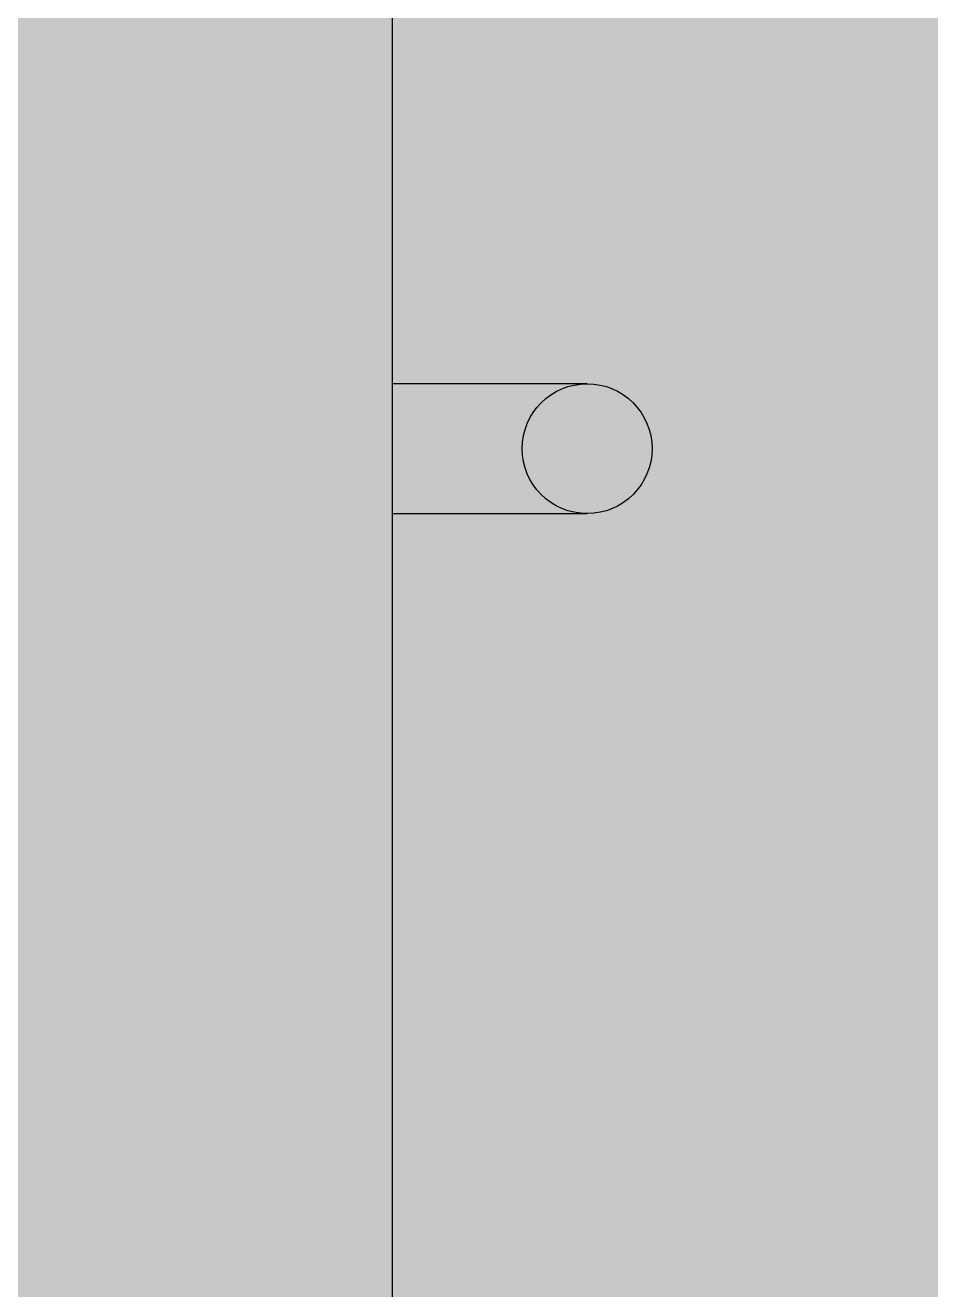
# Model space of a CAD drawing. Header units: centimetres. Extents: x 0 to 1099704, y -139216 to 99734.
# Drawn here: x 855868.92 to 855896.79, y -22336.02 to -22297.07 of the extents above; entities that cross this region are included whole.
import ezdxf

# ---------------------------------------------------------------- set-up
doc = ezdxf.new("R2010")
doc.units = ezdxf.units.CM
doc.header["$LTSCALE"] = 4
for name, color, linetype in [('0.2', 2, 'Continuous'), ('0.4', 4, 'Continuous'), ('0.6', 6, 'Continuous'), ('PDF1_PH - Metal', 253, 'Continuous')]:
    doc.layers.add(name, color=color, linetype=linetype)

msp = doc.modelspace()

# ---------------------------------------------------------------- hatches: boundary and pattern name
at = {"layer": '0.2', "true_color": 0x000000}
h = msp.add_hatch(color=18, dxfattribs=at)
h.dxf.hatch_style = 1
h.paths.add_polyline_path([(855880.2171221966, -22279.57963985066), (856240.2171221966, -22279.57963985066), (856240.2171221966, -22334.57963985066), (856255.2171221966, -22334.57963985066), (856255.2171221966, -22264.57963985066), (855730.2171221967, -22264.57963985066), (855730.2171221967, -22279.57963985066), (855865.2171221967, -22279.57963985066), (855865.2171221967, -22639.57963985066), (855855.2171221967, -22639.57963985066), (855855.2171221967, -22654.57963985066), (855865.2171221967, -22654.57963985066), (855880.2171221966, -22654.57963985066), (855880.2171221966, -22494.57963985066), (855890.2171221966, -22494.57963985066), (855890.2171221966, -22479.57963985066), (855880.2171221966, -22479.57963985066)])
h.paths.add_polyline_path([(856255.2171221966, -22479.57963985066), (856255.2171221966, -22424.57963985066), (856240.2171221966, -22424.57963985066), (856240.2171221966, -22479.57963985066), (856010.2171221966, -22479.57963985066), (856010.2171221966, -22494.57963985066), (856240.2171221966, -22494.57963985066), (856240.2171221966, -22629.57963985066), (856255.2171221966, -22629.57963985066)], flags=17)
h.paths.add_polyline_path([(856255.2171221966, -22809.57963985066), (856240.2171221966, -22809.57963985066), (856240.2171221966, -22944.57963985066), (855880.2171221966, -22944.57963985066), (855880.2171221966, -22774.57963985066), (855865.2171221966, -22774.57963985066), (855865.2171221967, -22944.57963985066), (855865.2171221967, -22959.57963985066), (855880.2171221967, -22959.57963985066), (856240.2171221967, -22959.57963985066), (856240.2171221967, -22985.89706756994), (856255.2171221967, -22985.89706756994), (856255.2171221967, -22944.57963985066)])
h.paths.add_polyline_path([(856255.2171221967, -23240.07963985066), (856240.2171221967, -23240.07963985066), (856240.2171221967, -23280.57963985066), (856040.4196986986, -23280.57963985066), (855880.2171221967, -23280.57963985066), (855865.2171221967, -23280.57963985066), (855865.2171221967, -23295.57963985066), (855865.2171221967, -23395.57963985066), (855880.2171221967, -23395.57963985066), (855880.2171221967, -23295.57963985066), (856130.3989088985, -23295.57963985066), (856240.2171221967, -23295.57963985066), (856240.2171221967, -23350.57963985066), (856255.2171221967, -23350.57963985066), (856255.2171221967, -23280.57963985066)])
h.paths.add_polyline_path([(856255.2171221967, -23470.57963985066), (856240.2171221967, -23470.57963985066), (856240.2171221967, -23525.57963985066), (855880.2171221967, -23525.57963985066), (855880.2171221967, -23515.57963985066), (855865.2171221967, -23515.57963985066), (855865.2171221967, -23540.57963985066), (855865.2171221967, -23550.57963985066), (855880.2171221967, -23550.57963985066), (855880.2171221967, -23540.57963985066), (856240.2171221967, -23540.57963985066), (856240.2171221967, -23675.57963985066), (856255.2171221967, -23675.57963985066), (856255.2171221967, -23525.57963985066)])
h.paths.add_polyline_path([(856255.2171221967, -23855.57963985066), (856240.2171221967, -23855.57963985066), (856240.2171221967, -23990.57963985066), (856010.2171221967, -23990.57963985066), (856010.2171221967, -24005.57963985066), (856240.2171221967, -24005.57963985066), (856240.2171221967, -24060.57963985066), (856255.2171221967, -24060.57963985066), (856255.2171221967, -23990.57963985066)], flags=17)
h.paths.add_polyline_path([(855880.2171221967, -23670.57963985066), (855865.2171221967, -23670.57963985066), (855865.2171221967, -23980.57963985066), (855865.2171221967, -24220.57963985066), (855865.2171221967, -24390.57963985066), (855880.2171221967, -24390.57963985066), (855880.2171221967, -24220.57963985066), (855925.2171221967, -24220.57963985066), (856240.2171221967, -24220.57963985066), (856240.2171221967, -24355.57963985066), (856255.2171221967, -24355.57963985066), (856255.2171221967, -24205.57963985066), (856255.2171221967, -24150.57963985066), (856240.2171221967, -24150.57963985066), (856240.2171221967, -24205.57963985066), (855880.2171221967, -24205.57963985066), (855880.2171221967, -24005.57963985066), (855890.2171221967, -24005.57963985066), (855890.2171221967, -23990.57963985066), (855880.2171221967, -23990.57963985066), (855880.2171221967, -23980.57963985066)])
h.paths.add_polyline_path([(856255.2171221967, -24535.57963985066), (856240.2171221967, -24535.57963985066), (856240.2171221967, -24670.57963985066), (856010.2171221967, -24670.57963985066), (856010.2171221967, -24685.57963985066), (856240.2171221967, -24685.57963985066), (856240.2171221967, -24740.57963985066), (856255.2171221967, -24740.57963985066), (856255.2171221967, -24670.57963985066)])
at = {"layer": '0.4', "true_color": 0xf8f3ec}
h = msp.add_hatch(color=7, dxfattribs=at)
h.dxf.hatch_style = 1
h.paths.add_polyline_path([(861342.4613062439, -28259.32218729638), (861342.4613062439, -19037.77254607299), (839953.6544866126, -19037.77254607299), (839953.6544866126, -28259.32218729638)])

# ---------------------------------------------------------------- linework, layer by layer
at = {"layer": '0.6'}
msp.add_lwpolyline([(855880.2171221966, -22279.57963985066), (855880.2171221966, -22479.57963985066), (855890.2171221966, -22479.57963985066)], dxfattribs=at)
at = {"layer": 'PDF1_PH - Metal'}
msp.add_lwpolyline([(855886.2157648922, -22308.11270725379), (855880.2171221967, -22308.11270725379), (855880.2171221967, -22312.11270725379), (855886.2157648922, -22312.11270725379)], dxfattribs=at)
msp.add_circle((855886.2157648922, -22310.11270725379), 1.999999999999999, dxfattribs=at)

doc.saveas('drawing.dxf')
